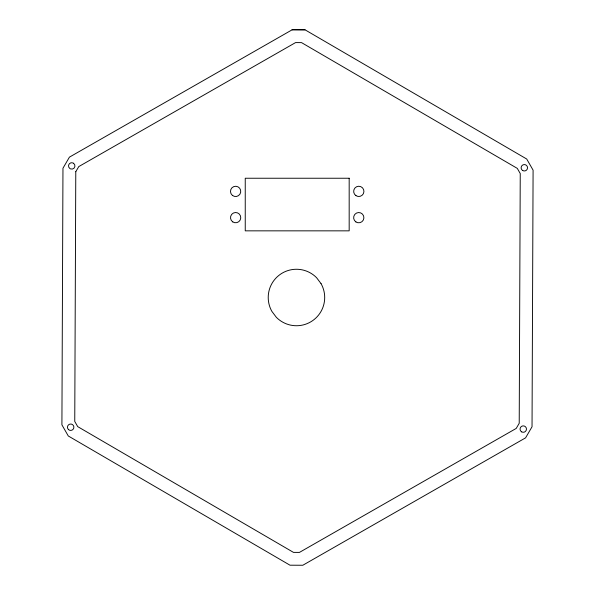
<?xml version="1.0" encoding="UTF-8"?>
<svg xmlns="http://www.w3.org/2000/svg" width="595" height="595" viewBox="0 0 595 595"><rect width="100%" height="100%" fill="white"/><g stroke="black" fill="none" stroke-linecap="round" stroke-linejoin="round"><path stroke-width="0.89" d="M292.182 29.78L69.422 157.147L62.966 168.229L61.91 424.845L68.284 435.979L289.988 565.198L302.818 565.25L525.578 437.853L532.034 426.771L533.09 170.155L526.716 159.021L305.012 29.802L292.182 29.75L305.012 29.802M75.781 171.717L74.754 421.453L77.714 426.622L293.476 552.383L299.434 552.405L516.222 428.422L519.219 423.283L520.246 173.547L517.286 168.378L301.524 42.617L295.566 42.595L78.778 166.578L75.781 171.717M349.176 178.24L245.244 178.24L245.244 230.845L349.176 230.845L349.176 178.24M73.616 163.32L72.88 162.918A3.206 3.206 0 0 0 69.853 168.519L70.589 168.913A3.206 3.206 0 0 0 73.616 163.32M321.032 283.607L316.6 277.724A28.225 28.225 0 0 0 271.878 311.378L276.311 317.269A28.225 28.225 0 0 0 321.032 283.607M232.407 195.398A5.132 5.132 0 0 0 240.692 192.178A5.132 5.132 0 0 0 233.761 186.607A5.132 5.132 0 0 0 232.407 195.398M355.914 221.935A5.132 5.132 0 0 0 363.887 218.008A5.132 5.132 0 0 0 356.502 213.062A5.132 5.132 0 0 0 355.914 221.935M232.779 221.905A5.132 5.132 0 0 0 240.759 217.986A5.132 5.132 0 0 0 233.374 213.04A5.132 5.132 0 0 0 232.779 221.905M355.944 195.643A5.132 5.132 0 0 0 363.917 191.716A5.132 5.132 0 0 0 356.531 186.77A5.132 5.132 0 0 0 355.944 195.643M522.73 170.549A3.206 3.206 0 0 0 527.542 167.775A3.206 3.206 0 0 0 522.73 164.994A3.206 3.206 0 0 0 522.73 170.549M68.395 429.493A3.206 3.206 0 0 0 73.765 428.058A3.206 3.206 0 0 0 69.831 424.131A3.206 3.206 0 0 0 68.395 429.493M521.659 431.858A3.206 3.206 0 0 0 526.471 429.084A3.206 3.206 0 0 0 521.659 426.303A3.206 3.206 0 0 0 521.659 431.858"/></g></svg>
